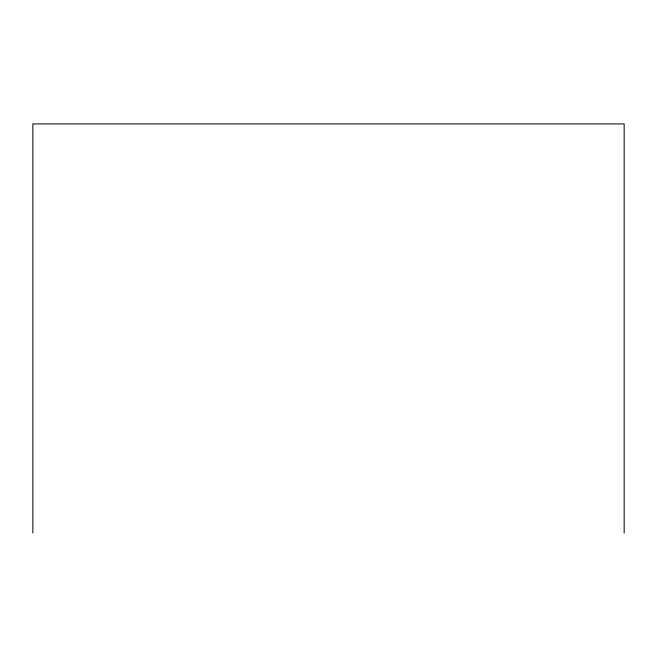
<?xml version="1.0" encoding="UTF-8"?>
<svg xmlns="http://www.w3.org/2000/svg" width="657" height="657" viewBox="0 0 657 657"><rect width="100%" height="100%" fill="white"/><g stroke="black" fill="none" stroke-linecap="round" stroke-linejoin="round"><path stroke-width="0.99" d="M624.15 533.082L624.15 123.918L32.85 123.918L32.85 533.082"/></g></svg>
